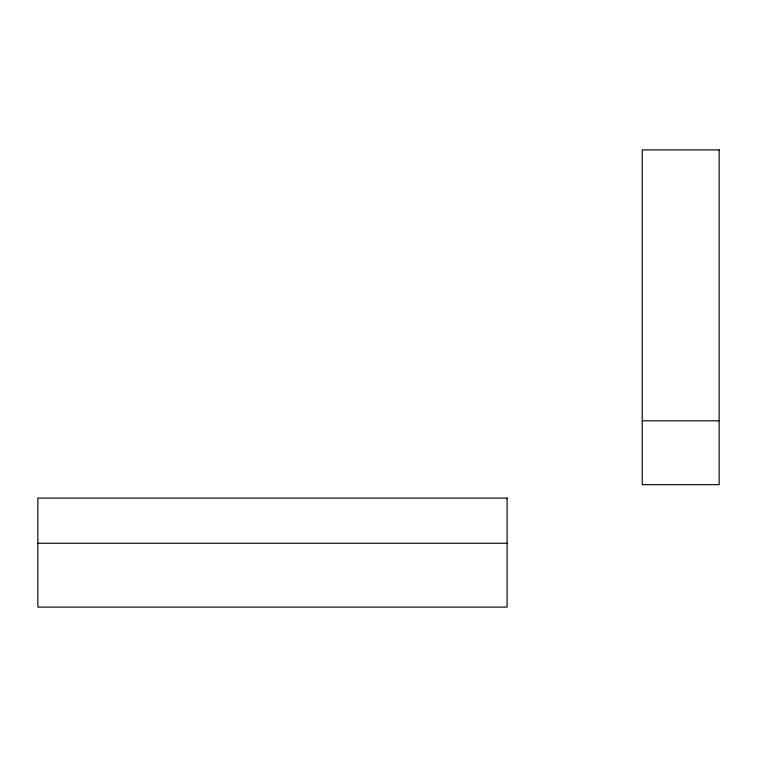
<?xml version="1.0" encoding="UTF-8"?>
<svg xmlns="http://www.w3.org/2000/svg" width="757" height="757" viewBox="0 0 757 757"><rect width="100%" height="100%" fill="white"/><g stroke="black" fill="none" stroke-linecap="round" stroke-linejoin="round"><path stroke-width="1.14" d="M642.239 420.816L719.15 420.816M37.85 543.242L507.105 543.242M719.15 149.895L642.239 149.895L642.239 484.679L719.15 484.679L719.15 149.895M507.105 498.097L37.85 498.097L37.85 607.105L507.105 607.105L507.105 498.097"/></g></svg>
